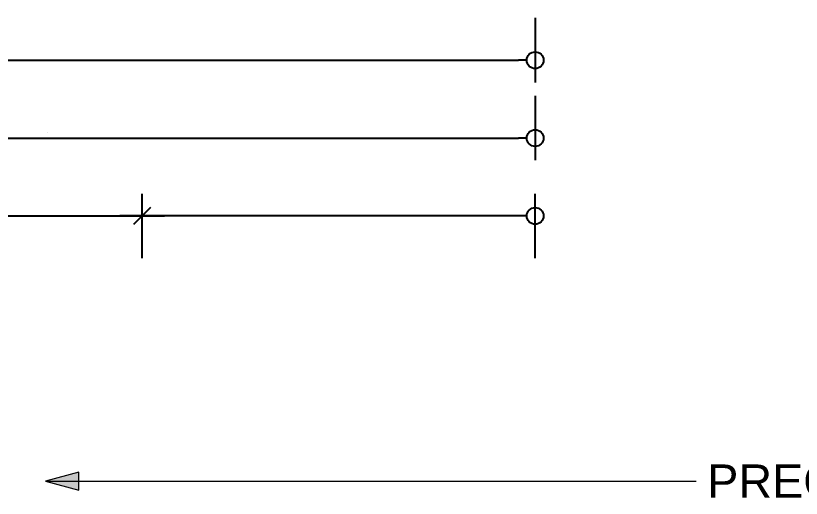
# Model space of a CAD drawing. Header units: millimetres. Extents: x -1379 to 1385823, y -4884429 to 548763.
# Drawn here: x 323642 to 330700, y -2331644 to -2327306 of the extents above; entities that cross this region are included whole.
import ezdxf

# ---------------------------------------------------------------- set-up
doc = ezdxf.new("R2010")
doc.units = ezdxf.units.MM
doc.layers.add('000 - D I M', color=7, linetype='Continuous')
doc.layers.add('G-ANNO-TEXT', color=7, linetype='Continuous', lineweight=9)
doc.styles.add('ARIAL', font='arial.ttf')
doc.styles.add('Arial_2', font='arial.ttf', dxfattribs={"height": 3})
doc.dimstyles.new('DPA-DIM-3_0_C-C', dxfattribs={"dimscale": 304.8, "dimtxt": 306.07782, "dimasz": 0.492126, "dimexe": 0.656168, "dimexo": 0.0625, "dimgap": 0.164042, "dimtad": 1, "dimdec": 0, "dimzin": 0, "dimdsep": 46, "dimtxsty": 'Arial_2', "dimblk1": 'DOTBLANK', "dimblk2": 'DOTBLANK', "dimsah": 1, "dimcen": 0.09, "dimdle": 0.656168, "dimclrd": 7, "dimclre": 7, "dimclrt": 7, "dimadec": 8, "dimazin": 0, "dimtfac": 1, "dimtdec": 4, "dimtix": 1, "dimtmove": 0, "dimatfit": 3, "dimfxl": 1.312336, "dimfxlon": 1, "dimtvp": 1, "dimtolj": 1, "dimtzin": 0, "dimarcsym": 2})
doc.dimstyles.new('DPA-DIM-3_0_C-T', dxfattribs={"dimscale": 304.8, "dimtxt": 306.07782, "dimasz": 0.492126, "dimexe": 0.656168, "dimexo": 0.0625, "dimgap": 0.164042, "dimtad": 0, "dimjust": 2, "dimdec": 0, "dimzin": 0, "dimdsep": 46, "dimtxsty": 'Arial_2', "dimblk1": 'DOTBLANK', "dimblk2": 'OBLIQUE', "dimsah": 1, "dimcen": 0.09, "dimdle": 0.656168, "dimclrd": 7, "dimclre": 7, "dimclrt": 7, "dimadec": 8, "dimazin": 0, "dimtfac": 1, "dimtdec": 4, "dimtix": 1, "dimtmove": 2, "dimatfit": 3, "dimfxl": 1.312336, "dimfxlon": 1, "dimtvp": 1, "dimtolj": 1, "dimtzin": 0, "dimarcsym": 2})

# ---------------------------------------------------------------- blocks, each defined once
blk = doc.blocks.new('_DotBlank')
at = {"color": 7, "linetype": 'ByBlock', "lineweight": -2}
blk.add_line((-0.5, 0), (-1, 0), dxfattribs=at)
blk.add_circle((0, 0), 0.5, dxfattribs=at)
blk = doc.blocks.new('*D1775')
at = {"layer": '000 - D I M', "color": 7, "lineweight": -2, "transparency": 16777216}
for p, q in [((319543.8, -2328024.9), (319543.8, -2328605.8)), ((328308.8, -2328024.9), (328308.8, -2328605.8)), ((319693.8, -2328405.8), (328158.8, -2328405.8))]:
    blk.add_line(p, q, dxfattribs=at)
at = {"layer": 'Defpoints', "color": 7, "transparency": 16777216}
for p in [(319543.8, -2328005.8), (328308.8, -2328005.8), (328308.8, -2328405.8)]:
    blk.add_point(p, dxfattribs=at)
at = {"layer": '000 - D I M', "color": 7, "lineweight": -2, "transparency": 16777216, "xscale": 150, "yscale": 150, "zscale": 150, "rotation": 180}
blk.add_blockref('_DotBlank', (319543.8, -2328405.8), dxfattribs=at)
at = {"layer": '000 - D I M', "color": 7, "lineweight": -2, "transparency": 16777216, "xscale": 150, "yscale": 150, "zscale": 150}
blk.add_blockref('_DotBlank', (328308.8, -2328405.8), dxfattribs=at)
at = {"layer": '000 - D I M', "color": 7, "transparency": 16777216, "insert": (323926.3, -2328354.3), "char_height": 3, "width": 1107.531, "attachment_point": 5, "style": 'Arial_2'}
blk.add_mtext('\\A1;8765', dxfattribs=at)
blk = doc.blocks.new('*D1776')
at = {"layer": '000 - D I M', "color": 7, "lineweight": -2, "transparency": 16777216}
for p, q in [((312738.8, -2327324.9), (312738.8, -2327905.8)), ((328308.8, -2327324.9), (328308.8, -2327905.8)), ((312888.8, -2327705.8), (328158.8, -2327705.8))]:
    blk.add_line(p, q, dxfattribs=at)
at = {"layer": 'Defpoints', "color": 7, "transparency": 16777216}
for p in [(312738.8, -2327305.8), (328308.8, -2327305.8), (328308.8, -2327705.8)]:
    blk.add_point(p, dxfattribs=at)
at = {"layer": '000 - D I M', "color": 7, "lineweight": -2, "transparency": 16777216, "xscale": 150, "yscale": 150, "zscale": 150, "rotation": 180}
blk.add_blockref('_DotBlank', (312738.8, -2327705.8), dxfattribs=at)
at = {"layer": '000 - D I M', "color": 7, "lineweight": -2, "transparency": 16777216, "xscale": 150, "yscale": 150, "zscale": 150}
blk.add_blockref('_DotBlank', (328308.8, -2327705.8), dxfattribs=at)
at = {"layer": '000 - D I M', "color": 7, "transparency": 16777216, "insert": (320523.8, -2327654.3), "char_height": 3, "width": 1384.414, "attachment_point": 5, "style": 'Arial_2'}
blk.add_mtext('\\A1;15570', dxfattribs=at)
blk = doc.blocks.new('*D1797')
at = {"layer": 'Defpoints', "color": 7, "transparency": 16777216}
for p in [(328308.8, -2329105.8), (328308.8, -2329247.2), (328308.8, -2329247.2)]:
    blk.add_point(p, dxfattribs=at)
blk = doc.blocks.new('_None')
blk = doc.blocks.new('_Oblique')
at = {"color": 7, "linetype": 'ByBlock', "lineweight": -2}
blk.add_line((-0.5, -0.5), (0.5, 0.5), dxfattribs=at)
blk = doc.blocks.new('*D1798')
at = {"layer": '000 - D I M', "color": 7, "lineweight": -2, "transparency": 16777216}
for p, q in [((324778.8, -2329486.8), (324778.8, -2328905.8)), ((328308.8, -2329486.8), (328308.8, -2328905.8)), ((328158.8, -2329105.8), (324578.8, -2329105.8))]:
    blk.add_line(p, q, dxfattribs=at)
at = {"layer": 'Defpoints', "color": 7, "transparency": 16777216}
for p in [(324778.8, -2329105.8), (324778.8, -2329505.8), (328308.8, -2329505.8)]:
    blk.add_point(p, dxfattribs=at)
at = {"layer": '000 - D I M', "color": 7, "lineweight": -2, "transparency": 16777216, "xscale": 150, "yscale": 150, "zscale": 150, "rotation": 180}
blk.add_blockref('_Oblique', (324778.8, -2329105.8), dxfattribs=at)
at = {"layer": '000 - D I M', "color": 7, "lineweight": -2, "transparency": 16777216, "xscale": 150, "yscale": 150, "zscale": 150}
blk.add_blockref('_DotBlank', (328308.8, -2329105.8), dxfattribs=at)
at = {"layer": '000 - D I M', "color": 7, "transparency": 16777216, "insert": (326367.3, -2328864.3), "char_height": 3, "width": 1107.531, "attachment_point": 1, "line_spacing_factor": 0.941778, "style": 'Arial_2'}
blk.add_mtext('\\A1;3530', dxfattribs=at)
blk = doc.blocks.new('*D1800')
at = {"layer": '000 - D I M', "color": 7, "lineweight": -2, "transparency": 16777216}
for p, q in [((319543.8, -2328724.9), (319543.8, -2329305.8)), ((324778.8, -2329486.8), (324778.8, -2328905.8)), ((319693.8, -2329105.8), (324978.8, -2329105.8))]:
    blk.add_line(p, q, dxfattribs=at)
at = {"layer": 'Defpoints', "color": 7, "transparency": 16777216}
for p in [(319543.8, -2328705.8), (324778.8, -2329105.8), (324778.8, -2329505.8)]:
    blk.add_point(p, dxfattribs=at)
at = {"layer": '000 - D I M', "color": 7, "lineweight": -2, "transparency": 16777216, "xscale": 150, "yscale": 150, "zscale": 150, "rotation": 180}
blk.add_blockref('_DotBlank', (319543.8, -2329105.8), dxfattribs=at)
at = {"layer": '000 - D I M', "color": 7, "lineweight": -2, "transparency": 16777216, "xscale": 150, "yscale": 150, "zscale": 150}
blk.add_blockref('_Oblique', (324778.8, -2329105.8), dxfattribs=at)
at = {"layer": '000 - D I M', "color": 7, "transparency": 16777216, "insert": (322003, -2328864.3), "char_height": 3, "width": 1107.531, "attachment_point": 1, "line_spacing_factor": 0.941778, "style": 'Arial_2'}
blk.add_mtext('\\A1;5235', dxfattribs=at)

msp = doc.modelspace()

# ---------------------------------------------------------------- hatches: boundary and pattern name
at = {"layer": 'G-ANNO-TEXT'}
msp.add_hatch(color=7, dxfattribs=at).paths.add_polyline_path([(323909.9, -2331489.6), (324209.9, -2331570), (324209.9, -2331409.2)])

# ---------------------------------------------------------------- linework, layer by layer
at = {"layer": 'G-ANNO-TEXT', "color": 7}
for p, q in [((324209.9, -2331409.2), (323909.9, -2331489.6)), ((324209.9, -2331570), (324209.9, -2331409.2)), ((323909.9, -2331489.6), (324209.9, -2331570)), ((323909.9, -2331489.6), (329490.8, -2331489.6)), ((329490.8, -2331489.6), (329755.3, -2331489.6))]:
    msp.add_line(p, q, dxfattribs=at)

# ---------------------------------------------------------------- texts
at = {"layer": 'G-ANNO-TEXT', "color": 7, "insert": (329855.3, -2331339.6), "char_height": 300, "width": 7303.373, "attachment_point": 1, "style": 'ARIAL'}
msp.add_mtext('PRECAST CONCRETE PANEL', dxfattribs=at)

# ---------------------------------------------------------------- dimensions: what is measured, and where the dimension line sits
at = {"layer": '000 - D I M', "color": 7}
for base, p1, p2, override, picture, middle in [((328308.8, -2327705.8), (312738.8, -2327305.8), (328308.8, -2327305.8), {"dimpost": '<>', "dimclrd": 7, "dimclre": 7, "dimclrt": 7, "dimfxl": 15570}, '*D1776', (320523.8, -2327654.3)), ((328308.8, -2328405.8), (319543.8, -2328005.8), (328308.8, -2328005.8), {"dimpost": '<>', "dimclrd": 7, "dimclre": 7, "dimclrt": 7, "dimfxl": 8765}, '*D1775', (323926.3, -2328354.3))]:
    dim = msp.add_linear_dim(base=base, p1=p1, p2=p2, dimstyle='DPA-DIM-3_0_C-C', override=override, dxfattribs=at)
    dim.commit()
    dim.dimension.update_dxf_attribs({"geometry": picture, "text_midpoint": middle})
for p1, override, picture, middle in [((319543.8, -2328705.8), {"dimpost": '<>', "dimclrd": 7, "dimclre": 7, "dimclrt": 7, "dimfxl": 5295.774259}, '*D1800', (322556.8, -2328866.3)), ((328308.8, -2329505.8), {"dimpost": '<>', "dimclrd": 7, "dimclre": 7, "dimclrt": 7, "dimfxl": 3530}, '*D1798', (326921.1, -2328866.3))]:
    dim = msp.add_linear_dim(base=(324778.8, -2329105.8), p1=p1, p2=(324778.8, -2329505.8), dimstyle='DPA-DIM-3_0_C-T', override=override, dxfattribs=at)
    dim.commit()
    dim.dimension.update_dxf_attribs({"geometry": picture, "text_midpoint": middle, "dimtype": 160})
dim = msp.add_linear_dim(base=(328308.8, -2329105.8), p1=(328308.8, -2329247.2), p2=(328308.8, -2329247.2), text=' ', dimstyle='DPA-DIM-3_0_C-T', override={"dimpost": '<>', "dimblk": 'None', "dimse1": 1, "dimse2": 1, "dimsd1": 1, "dimsd2": 1, "dimclrd": 7, "dimclre": 7, "dimclrt": 7, "dimfxl": 0}, dxfattribs=at)
dim.commit()
dim.dimension.update_dxf_attribs({"geometry": '*D1797', "text_midpoint": (328308.8, -2329105.8)})

doc.saveas('drawing.dxf')
